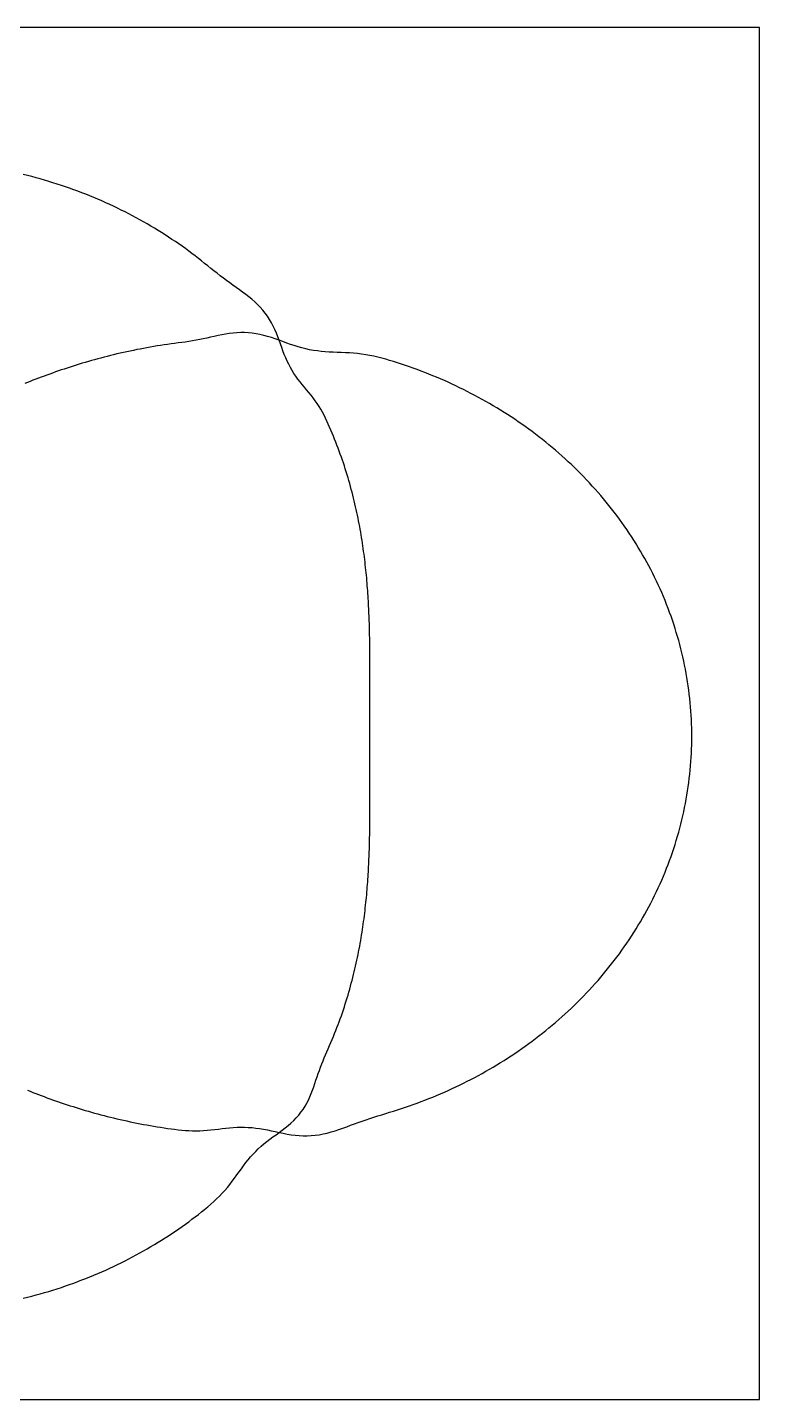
# Model space of a CAD drawing. Header units: millimetres. Extents: x 180000 to 500000, y 0 to 300000.
# Drawn here: x 340000 to 500000, y 0 to 300000 of the extents above; entities that cross this region are included whole.
import ezdxf

# ---------------------------------------------------------------- set-up
doc = ezdxf.new("R2010")
doc.units = ezdxf.units.MM
for name, color, linetype in [('FLOOR', 8, 'Continuous'), ('LOWER', 4, 'Continuous'), ('MIDDLE', 30, 'Continuous'), ('UPPER', 3, 'Continuous')]:
    doc.layers.add(name, color=color, linetype=linetype)

msp = doc.modelspace()

# ---------------------------------------------------------------- linework, layer by layer
at = {"layer": 'FLOOR'}
msp.add_lwpolyline([(180000, 0), (500000, 0), (500000, 300000), (180000, 300000)], close=True, dxfattribs=at)
at = {"layer": 'LOWER'}
for p, q in [((340000, 267627, 1675), (339056, 267860, 1724)), ((340940, 267386, 1627), (340000, 267627, 1675)), ((341876, 267137, 1579), (340940, 267386, 1627)), ((342808, 266879, 1532), (341876, 267137, 1579)), ((343737, 266613, 1484), (342808, 266879, 1532)), ((344661, 266338, 1438), (343737, 266613, 1484)), ((345581, 266056, 1392), (344661, 266338, 1438)), ((346497, 265765, 1346), (345581, 266056, 1392)), ((347409, 265467, 1301), (346497, 265765, 1346)), ((348316, 265160, 1257), (347409, 265467, 1301)), ((349218, 264846, 1213), (348316, 265160, 1257)), ((350117, 264523, 1170), (349218, 264846, 1213)), ((351010, 264194, 1127), (350117, 264523, 1170)), ((351898, 263856, 1086), (351010, 264194, 1127)), ((352782, 263511, 1045), (351898, 263856, 1086)), ((353661, 263158, 1005), (352782, 263511, 1045)), ((354535, 262798, 966), (353661, 263158, 1005)), ((355403, 262431, 927), (354535, 262798, 966)), ((356266, 262056, 890), (355403, 262431, 927)), ((357124, 261675, 853), (356266, 262056, 890)), ((357977, 261286, 818), (357124, 261675, 853)), ((358824, 260890, 783), (357977, 261286, 818)), ((359666, 260487, 750), (358824, 260890, 783)), ((360502, 260077, 718), (359666, 260487, 750)), ((361333, 259661, 686), (360502, 260077, 718)), ((362158, 259238, 656), (361333, 259661, 686)), ((362976, 258808, 627), (362158, 259238, 656)), ((363790, 258372, 600), (362976, 258808, 627)), ((364597, 257929, 573), (363790, 258372, 600)), ((365398, 257480, 548), (364597, 257929, 573)), ((366193, 257025, 524), (365398, 257480, 548)), ((366982, 256564, 502), (366193, 257025, 524)), ((367764, 256096, 481), (366982, 256564, 502)), ((368541, 255623, 461), (367764, 256096, 481)), ((369311, 255144, 443), (368541, 255623, 461)), ((370075, 254659, 427), (369311, 255144, 443)), ((370832, 254168, 412), (370075, 254659, 427)), ((371583, 253671, 398), (370832, 254168, 412)), ((372328, 253170, 386), (371583, 253671, 398)), ((373066, 252662, 376), (372328, 253170, 386)), ((373797, 252150, 367), (373066, 252662, 376)), ((374522, 251632, 360), (373797, 252150, 367)), ((375240, 251109, 355), (374522, 251632, 360)), ((375951, 250581, 352), (375240, 251109, 355)), ((376656, 250048, 350), (375951, 250581, 352)), ((377353, 249510, 350), (376656, 250048, 350)), ((378044, 248968, 350), (377353, 249510, 350)), ((378728, 248421, 350), (378044, 248968, 350)), ((379407, 247871, 350), (378728, 248421, 350)), ((380084, 247323, 350), (379407, 247871, 350)), ((380760, 246778, 350), (380084, 247323, 350)), ((381439, 246239, 350), (380760, 246778, 350)), ((382122, 245707, 350), (381439, 246239, 350)), ((382810, 245183, 350), (382122, 245707, 350)), ((383504, 244668, 350), (382810, 245183, 350)), ((384203, 244160, 350), (383504, 244668, 350)), ((384905, 243656, 350), (384203, 244160, 350)), ((385610, 243156, 350), (384905, 243656, 350)), ((386314, 242655, 350), (385610, 243156, 350)), ((387014, 242151, 350), (386314, 242655, 350)), ((387706, 241639, 350), (387014, 242151, 350)), ((388386, 241115, 350), (387706, 241639, 350)), ((389049, 240576, 350), (388386, 241115, 350)), ((389690, 240019, 350), (389049, 240576, 350)), ((390307, 239440, 350), (389690, 240019, 350)), ((390895, 238838, 350), (390307, 239440, 350)), ((391451, 238210, 350), (390895, 238838, 350)), ((391973, 237557, 350), (391451, 238210, 350)), ((392459, 236877, 350), (391973, 237557, 350)), ((392911, 236174, 350), (392459, 236877, 350)), ((393328, 235448, 350), (392911, 236174, 350)), ((393712, 234703, 350), (393328, 235448, 350)), ((394068, 233941, 350), (393712, 234703, 350)), ((394397, 233168, 350), (394068, 233941, 350)), ((394706, 232387, 350), (394397, 233168, 350)), ((395000, 231603, 350), (394706, 232387, 350)), ((395284, 230820, 350), (395000, 231603, 350)), ((395564, 230043, 350), (395284, 230820, 350)), ((395847, 229275, 350), (395564, 230043, 350)), ((396137, 228521, 350), (395847, 229275, 350)), ((396439, 227782, 350), (396137, 228521, 350)), ((396758, 227062, 350), (396439, 227782, 350)), ((397097, 226361, 350), (396758, 227062, 350)), ((397457, 225679, 350), (397097, 226361, 350)), ((397840, 225017, 350), (397457, 225679, 350)), ((398246, 224373, 350), (397840, 225017, 350)), ((398674, 223745, 350), (398246, 224373, 350)), ((399120, 223132, 350), (398674, 223745, 350)), ((399583, 222529, 350), (399120, 223132, 350)), ((400057, 221936, 350), (399583, 222529, 350)), ((400538, 221347, 350), (400057, 221936, 350)), ((401022, 220761, 350), (400538, 221347, 350)), ((401503, 220175, 350), (401022, 220761, 350)), ((401977, 219585, 350), (401503, 220175, 350)), ((402439, 218989, 350), (401977, 219585, 350)), ((402886, 218386, 350), (402439, 218989, 350)), ((403315, 217775, 350), (402886, 218386, 350)), ((403723, 217156, 350), (403315, 217775, 350)), ((404110, 216527, 350), (403723, 217156, 350)), ((404475, 215890, 350), (404110, 216527, 350)), ((404820, 215245, 350), (404475, 215890, 350)), ((405146, 214595, 350), (404820, 215245, 350)), ((405456, 213940, 350), (405146, 214595, 350)), ((405754, 213282, 350), (405456, 213940, 350)), ((406043, 212624, 350), (405754, 213282, 350)), ((406326, 211966, 350), (406043, 212624, 350)), ((406603, 211308, 350), (406326, 211966, 350)), ((406873, 210651, 352), (406603, 211308, 350)), ((407138, 209995, 355), (406873, 210651, 352)), ((407397, 209340, 360), (407138, 209995, 355)), ((407650, 208685, 367), (407397, 209340, 360)), ((407897, 208031, 376), (407650, 208685, 367)), ((408138, 207378, 386), (407897, 208031, 376)), ((408374, 206726, 398), (408138, 207378, 386)), ((408604, 206074, 412), (408374, 206726, 398)), ((408828, 205424, 427), (408604, 206074, 412)), ((409048, 204776, 443), (408828, 205424, 427)), ((409261, 204128, 461), (409048, 204776, 443)), ((409469, 203481, 481), (409261, 204128, 461)), ((409672, 202836, 502), (409469, 203481, 481)), ((409870, 202192, 524), (409672, 202836, 502)), ((410063, 201550, 548), (409870, 202192, 524)), ((410250, 200908, 573), (410063, 201550, 548)), ((410433, 200269, 600), (410250, 200908, 573)), ((410610, 199631, 627), (410433, 200269, 600)), ((410783, 198994, 656), (410610, 199631, 627)), ((410950, 198359, 686), (410783, 198994, 656)), ((411113, 197726, 718), (410950, 198359, 686)), ((411271, 197094, 750), (411113, 197726, 718)), ((411425, 196464, 783), (411271, 197094, 750)), ((411574, 195836, 818), (411425, 196464, 783)), ((411719, 195210, 853), (411574, 195836, 818)), ((411859, 194585, 890), (411719, 195210, 853)), ((411994, 193962, 927), (411859, 194585, 890)), ((412126, 193342, 966), (411994, 193962, 927)), ((412253, 192723, 1005), (412126, 193342, 966)), ((412376, 192106, 1045), (412253, 192723, 1005)), ((412496, 191491, 1086), (412376, 192106, 1045)), ((412611, 190878, 1127), (412496, 191491, 1086)), ((412722, 190267, 1170), (412611, 190878, 1127)), ((412829, 189658, 1213), (412722, 190267, 1170)), ((412933, 189051, 1257), (412829, 189658, 1213)), ((413033, 188447, 1301), (412933, 189051, 1257)), ((413129, 187844, 1346), (413033, 188447, 1301)), ((413222, 187244, 1392), (413129, 187844, 1346)), ((413311, 186645, 1438), (413222, 187244, 1392)), ((413397, 186049, 1484), (413311, 186645, 1438)), ((413479, 185455, 1532), (413397, 186049, 1484)), ((413558, 184863, 1579), (413479, 185455, 1532)), ((413634, 184274, 1627), (413558, 184863, 1579)), ((413707, 183686, 1675), (413634, 184274, 1627)), ((413777, 183101, 1724), (413707, 183686, 1675)), ((413844, 182518, 1773), (413777, 183101, 1724)), ((413908, 181938, 1822), (413844, 182518, 1773)), ((413969, 181359, 1871), (413908, 181938, 1822)), ((414027, 180783, 1921), (413969, 181359, 1871)), ((414083, 180209, 1971), (414027, 180783, 1921)), ((414136, 179637, 2021), (414083, 180209, 1971)), ((414187, 179068, 2071), (414136, 179637, 2021)), ((414235, 178500, 2121), (414187, 179068, 2071)), ((462822, 89573, 2121), (463454, 90261, 2171)), ((460221, 86889, 1921), (460882, 87550, 1971)), ((460882, 87550, 1971), (461535, 88218, 2021)), ((461535, 88218, 2021), (462182, 88892, 2071)), ((462182, 88892, 2071), (462822, 89573, 2121)), ((456818, 83686, 1675), (457512, 84313, 1724)), ((457512, 84313, 1724), (458199, 84946, 1773)), ((458199, 84946, 1773), (458879, 85587, 1822)), ((458879, 85587, 1822), (459554, 86234, 1871)), ((459554, 86234, 1871), (460221, 86889, 1921)), ((453260, 80661, 1438), (453983, 81252, 1484)), ((453983, 81252, 1484), (454701, 81850, 1532)), ((454701, 81850, 1532), (455413, 82455, 1579)), ((455413, 82455, 1579), (456119, 83067, 1627)), ((456119, 83067, 1627), (456818, 83686, 1675)), ((449559, 77820, 1213), (450310, 78373, 1257)), ((450310, 78373, 1257), (451055, 78934, 1301)), ((451055, 78934, 1301), (451796, 79502, 1346)), ((451796, 79502, 1346), (452530, 80078, 1392)), ((452530, 80078, 1392), (453260, 80661, 1438)), ((444951, 74658, 966), (445730, 75166, 1005)), ((445730, 75166, 1005), (446506, 75681, 1045)), ((446506, 75681, 1045), (447276, 76204, 1086)), ((447276, 76204, 1086), (448042, 76735, 1127)), ((448042, 76735, 1127), (448803, 77274, 1170)), ((448803, 77274, 1170), (449559, 77820, 1213)), ((440183, 71773, 750), (440988, 72235, 783)), ((440988, 72235, 783), (441788, 72704, 818)), ((441788, 72704, 818), (442585, 73181, 853)), ((442585, 73181, 853), (443378, 73665, 890)), ((443378, 73665, 890), (444166, 74158, 927)), ((444166, 74158, 927), (444951, 74658, 966)), ((434453, 68764, 548), (435281, 69171, 573)), ((435281, 69171, 573), (436106, 69585, 600)), ((436106, 69585, 600), (436928, 70007, 627)), ((436928, 70007, 627), (437747, 70437, 656)), ((437747, 70437, 656), (438563, 70874, 686)), ((438563, 70874, 686), (439375, 71320, 718)), ((439375, 71320, 718), (440183, 71773, 750)), ((340000, 67627, 1675), (340596, 67391, 1627)), ((340596, 67391, 1627), (341196, 67156, 1579)), ((341196, 67156, 1579), (341799, 66923, 1532)), ((341799, 66923, 1532), (342406, 66691, 1484)), ((342406, 66691, 1484), (343017, 66460, 1438)), ((343017, 66460, 1438), (343632, 66231, 1392)), ((343632, 66231, 1392), (344250, 66004, 1346)), ((344250, 66004, 1346), (344872, 65778, 1301)), ((427732, 65799, 398), (428580, 66142, 412)), ((428580, 66142, 412), (429426, 66493, 427)), ((429426, 66493, 427), (430270, 66852, 443)), ((430270, 66852, 443), (431112, 67218, 461)), ((431112, 67218, 461), (431951, 67593, 481)), ((431951, 67593, 481), (432788, 67976, 502)), ((432788, 67976, 502), (433622, 68366, 524)), ((433622, 68366, 524), (434453, 68764, 548)), ((344872, 65778, 1301), (345498, 65555, 1257)), ((345498, 65555, 1257), (346128, 65333, 1213)), ((346128, 65333, 1213), (346762, 65113, 1170)), ((346762, 65113, 1170), (347399, 64895, 1127)), ((347399, 64895, 1127), (348041, 64679, 1086)), ((348041, 64679, 1086), (348686, 64465, 1045)), ((348686, 64465, 1045), (349335, 64254, 1005)), ((349335, 64254, 1005), (349989, 64045, 966)), ((349989, 64045, 966), (350646, 63838, 927)), ((350646, 63838, 927), (351307, 63633, 890)), ((351307, 63633, 890), (351972, 63431, 853)), ((351972, 63431, 853), (352641, 63232, 818)), ((352641, 63232, 818), (353314, 63035, 783)), ((353314, 63035, 783), (353991, 62841, 750)), ((419157, 62799, 350), (420021, 63064, 350)), ((420021, 63064, 350), (420883, 63337, 350)), ((420883, 63337, 350), (421744, 63617, 350)), ((421744, 63617, 350), (422604, 63905, 352)), ((422604, 63905, 352), (423462, 64201, 355)), ((423462, 64201, 355), (424320, 64505, 360)), ((424320, 64505, 360), (425175, 64817, 367)), ((425175, 64817, 367), (426029, 65136, 376)), ((426029, 65136, 376), (426881, 65464, 386)), ((426881, 65464, 386), (427732, 65799, 398)), ((353991, 62841, 750), (354672, 62650, 718)), ((354672, 62650, 718), (355356, 62462, 686)), ((355356, 62462, 686), (356045, 62276, 656)), ((356045, 62276, 656), (356738, 62094, 627)), ((356738, 62094, 627), (357434, 61914, 600)), ((357434, 61914, 600), (358135, 61738, 573)), ((358135, 61738, 573), (358839, 61565, 548)), ((358839, 61565, 548), (359548, 61395, 524)), ((359548, 61395, 524), (360260, 61229, 502)), ((360260, 61229, 502), (360976, 61066, 481)), ((360976, 61066, 481), (361696, 60907, 461)), ((361696, 60907, 461), (362420, 60751, 443)), ((362420, 60751, 443), (363148, 60599, 427)), ((363148, 60599, 427), (363879, 60451, 412)), ((363879, 60451, 412), (364615, 60307, 398)), ((364615, 60307, 398), (365354, 60166, 386)), ((365354, 60166, 386), (366097, 60030, 376)), ((366097, 60030, 376), (366843, 59897, 367)), ((410622, 59970, 350), (411467, 60283, 350)), ((411467, 60283, 350), (412312, 60593, 350)), ((412312, 60593, 350), (413159, 60896, 350)), ((413159, 60896, 350), (414008, 61191, 350)), ((414008, 61191, 350), (414860, 61475, 350)), ((414860, 61475, 350), (415714, 61751, 350)), ((415714, 61751, 350), (416572, 62018, 350)), ((416572, 62018, 350), (417432, 62280, 350)), ((417432, 62280, 350), (418294, 62539, 350)), ((418294, 62539, 350), (419157, 62799, 350)), ((366843, 59897, 367), (367593, 59769, 360)), ((367593, 59769, 360), (368347, 59645, 355)), ((368347, 59645, 355), (369105, 59525, 352)), ((369105, 59525, 352), (369866, 59410, 350)), ((369866, 59410, 350), (370631, 59299, 350)), ((370631, 59299, 350), (371399, 59192, 350)), ((371399, 59192, 350), (372171, 59091, 350)), ((372171, 59091, 350), (372946, 58997, 350)), ((372946, 58997, 350), (373726, 58914, 350)), ((373726, 58914, 350), (374510, 58847, 350)), ((374510, 58847, 350), (375298, 58799, 350)), ((375298, 58799, 350), (376091, 58771, 350)), ((376091, 58771, 350), (376888, 58766, 350)), ((376888, 58766, 350), (377689, 58783, 350)), ((377689, 58783, 350), (378493, 58822, 350)), ((378493, 58822, 350), (379299, 58880, 350)), ((379299, 58880, 350), (380108, 58955, 350)), ((380108, 58955, 350), (380918, 59042, 350)), ((380918, 59042, 350), (381730, 59137, 350)), ((381730, 59137, 350), (382542, 59233, 350)), ((382542, 59233, 350), (383355, 59326, 350)), ((383355, 59326, 350), (384168, 59410, 350)), ((384168, 59410, 350), (384982, 59479, 350)), ((384982, 59479, 350), (385798, 59528, 350)), ((385798, 59528, 350), (386614, 59552, 350)), ((386614, 59552, 350), (387433, 59550, 350)), ((387433, 59550, 350), (388255, 59518, 350)), ((388255, 59518, 350), (389080, 59456, 350)), ((389080, 59456, 350), (389909, 59365, 350)), ((389909, 59365, 350), (390743, 59246, 350)), ((390743, 59246, 350), (391583, 59103, 350)), ((391583, 59103, 350), (392428, 58941, 350)), ((392428, 58941, 350), (393279, 58765, 350)), ((393279, 58765, 350), (394137, 58581, 350)), ((394137, 58581, 350), (395000, 58397, 350)), ((395000, 58397, 350), (395869, 58220, 350)), ((395869, 58220, 350), (396742, 58057, 350)), ((396742, 58057, 350), (397619, 57915, 350)), ((397619, 57915, 350), (398499, 57800, 350)), ((398499, 57800, 350), (399381, 57718, 350)), ((399381, 57718, 350), (400264, 57674, 350)), ((400264, 57674, 350), (401145, 57670, 350)), ((401145, 57670, 350), (402025, 57708, 350)), ((402025, 57708, 350), (402903, 57789, 350)), ((402903, 57789, 350), (403777, 57913, 350)), ((403777, 57913, 350), (404646, 58076, 350)), ((404646, 58076, 350), (405511, 58276, 350)), ((405511, 58276, 350), (406372, 58509, 350)), ((406372, 58509, 350), (407229, 58769, 350)), ((407229, 58769, 350), (408081, 59050, 350)), ((408081, 59050, 350), (408930, 59348, 350)), ((408930, 59348, 350), (409777, 59656, 350)), ((409777, 59656, 350), (410622, 59970, 350))]:
    msp.add_line(p, q, dxfattribs=at)
at = {"layer": 'MIDDLE'}
for p, q in [((463454, 199739, 5729), (462822, 200427, 5779)), ((464080, 199045, 5679), (463454, 199739, 5729)), ((464697, 198344, 5629), (464080, 199045, 5679)), ((465308, 197637, 5579), (464697, 198344, 5629)), ((465910, 196923, 5530), (465308, 197637, 5579)), ((466505, 196203, 5480), (465910, 196923, 5530)), ((467093, 195478, 5431), (466505, 196203, 5480)), ((467672, 194746, 5381), (467093, 195478, 5431)), ((468243, 194008, 5332), (467672, 194746, 5381)), ((468807, 193264, 5284), (468243, 194008, 5332)), ((469362, 192514, 5235), (468807, 193264, 5284)), ((469909, 191759, 5187), (469362, 192514, 5235)), ((470447, 190997, 5140), (469909, 191759, 5187)), ((470977, 190231, 5093), (470447, 190997, 5140)), ((471499, 189458, 5046), (470977, 190231, 5093)), ((472012, 188680, 5000), (471499, 189458, 5046)), ((472516, 187897, 4954), (472012, 188680, 5000)), ((473012, 187109, 4909), (472516, 187897, 4954)), ((473498, 186315, 4864), (473012, 187109, 4909)), ((473976, 185516, 4820), (473498, 186315, 4864)), ((474445, 184712, 4777), (473976, 185516, 4820)), ((474904, 183904, 4735), (474445, 184712, 4777)), ((475355, 183090, 4693), (474904, 183904, 4735)), ((475796, 182272, 4652), (475355, 183090, 4693)), ((476227, 181449, 4612), (475796, 182272, 4652)), ((476650, 180622, 4572), (476227, 181449, 4612)), ((477063, 179790, 4534), (476650, 180622, 4572)), ((414280, 177935, 2171), (414235, 178500, 2121)), ((414324, 177373, 2221), (414280, 177935, 2171)), ((414365, 176812, 2271), (414324, 177373, 2221)), ((477466, 178953, 4496), (477063, 179790, 4534)), ((477860, 178113, 4460), (477466, 178953, 4496)), ((478244, 177268, 4424), (477860, 178113, 4460)), ((478618, 176420, 4389), (478244, 177268, 4424)), ((414403, 176254, 2321), (414365, 176812, 2271)), ((414440, 175698, 2370), (414403, 176254, 2321)), ((414475, 175144, 2420), (414440, 175698, 2370)), ((414507, 174592, 2469), (414475, 175144, 2420)), ((414538, 174043, 2519), (414507, 174592, 2469)), ((414567, 173495, 2568), (414538, 174043, 2519)), ((478983, 175567, 4356), (478618, 176420, 4389)), ((479338, 174710, 4323), (478983, 175567, 4356)), ((479682, 173850, 4292), (479338, 174710, 4323)), ((414593, 172950, 2616), (414567, 173495, 2568)), ((414619, 172407, 2665), (414593, 172950, 2616)), ((414642, 171866, 2713), (414619, 172407, 2665)), ((414664, 171328, 2760), (414642, 171866, 2713)), ((414684, 170791, 2807), (414664, 171328, 2760)), ((480017, 172986, 4261), (479682, 173850, 4292)), ((480342, 172119, 4232), (480017, 172986, 4261)), ((480656, 171248, 4204), (480342, 172119, 4232)), ((480961, 170374, 4178), (480656, 171248, 4204)), ((414703, 170256, 2854), (414684, 170791, 2807)), ((414721, 169724, 2900), (414703, 170256, 2854)), ((414737, 169193, 2946), (414721, 169724, 2900)), ((414751, 168665, 2991), (414737, 169193, 2946)), ((414765, 168138, 3036), (414751, 168665, 2991)), ((414777, 167614, 3080), (414765, 168138, 3036)), ((481255, 169496, 4153), (480961, 170374, 4178)), ((481539, 168616, 4128), (481255, 169496, 4153)), ((481813, 167732, 4106), (481539, 168616, 4128)), ((414788, 167091, 3123), (414777, 167614, 3080)), ((414798, 166570, 3165), (414788, 167091, 3123)), ((414807, 166051, 3207), (414798, 166570, 3165)), ((414815, 165534, 3248), (414807, 166051, 3207)), ((414822, 165019, 3288), (414815, 165534, 3248)), ((414828, 164506, 3328), (414822, 165019, 3288)), ((482076, 166846, 4085), (481813, 167732, 4106)), ((482329, 165957, 4065), (482076, 166846, 4085)), ((482572, 165065, 4046), (482329, 165957, 4065)), ((482804, 164170, 4029), (482572, 165065, 4046)), ((414833, 163994, 3366), (414828, 164506, 3328)), ((414837, 163484, 3404), (414833, 163994, 3366)), ((414841, 162976, 3440), (414837, 163484, 3404)), ((414844, 162470, 3476), (414841, 162976, 3440)), ((414847, 161965, 3511), (414844, 162470, 3476)), ((483025, 163274, 4014), (482804, 164170, 4029)), ((483236, 162374, 4000), (483025, 163274, 4014)), ((483436, 161473, 3988), (483236, 162374, 4000)), ((414848, 161462, 3544), (414847, 161965, 3511)), ((414850, 160960, 3577), (414848, 161462, 3544)), ((414850, 160460, 3608), (414850, 160960, 3577)), ((414851, 159961, 3639), (414850, 160460, 3608)), ((414850, 158968, 3696), (414851, 159464, 3668)), ((414851, 159464, 3668), (414851, 159961, 3639)), ((483626, 160569, 3978), (483436, 161473, 3988)), ((483805, 159664, 3969), (483626, 160569, 3978)), ((483974, 158757, 3961), (483805, 159664, 3969)), ((414839, 155532, 3854), (414841, 156020, 3835)), ((414841, 156020, 3835), (414843, 156508, 3815)), ((414843, 156508, 3815), (414845, 156997, 3794)), ((414845, 156997, 3794), (414847, 157488, 3772)), ((414847, 157488, 3772), (414848, 157980, 3747)), ((414848, 157980, 3747), (414849, 158473, 3722)), ((414849, 158473, 3722), (414850, 158968, 3696)), ((484131, 157847, 3956), (483974, 158757, 3961)), ((484278, 156937, 3952), (484131, 157847, 3956)), ((484414, 156024, 3950), (484278, 156937, 3952)), ((484539, 155111, 3950), (484414, 156024, 3950)), ((414824, 152630, 3931), (414826, 153111, 3922)), ((414826, 153111, 3922), (414829, 153594, 3912)), ((414829, 153594, 3912), (414831, 154077, 3900)), ((414831, 154077, 3900), (414834, 154561, 3886)), ((414834, 154561, 3886), (414836, 155046, 3871)), ((414836, 155046, 3871), (414839, 155532, 3854)), ((484654, 154196, 3950), (484539, 155111, 3950)), ((484758, 153279, 3950), (484654, 154196, 3950)), ((484850, 152362, 3950), (484758, 153279, 3950)), ((414810, 149756, 3950), (414812, 150233, 3950)), ((414812, 150233, 3950), (414814, 150711, 3950)), ((414814, 150711, 3950), (414816, 151190, 3948)), ((414816, 151190, 3948), (414819, 151669, 3944)), ((414819, 151669, 3944), (414821, 152149, 3939)), ((414821, 152149, 3939), (414824, 152630, 3931)), ((484932, 151444, 3950), (484850, 152362, 3950)), ((485003, 150525, 3950), (484932, 151444, 3950)), ((485063, 149605, 3950), (485003, 150525, 3950)), ((414802, 146899, 3950), (414803, 147375, 3950)), ((414803, 147375, 3950), (414804, 147850, 3950)), ((414804, 147850, 3950), (414805, 148326, 3950)), ((414805, 148326, 3950), (414807, 148802, 3950)), ((414807, 148802, 3950), (414808, 149279, 3950)), ((414808, 149279, 3950), (414810, 149756, 3950)), ((485113, 148685, 3950), (485063, 149605, 3950)), ((485151, 147764, 3950), (485113, 148685, 3950)), ((485178, 146843, 3950), (485151, 147764, 3950)), ((414800, 145950, 3950), (414801, 146424, 3950)), ((414800, 145475, 3950), (414800, 145950, 3950)), ((414800, 145000, 3950), (414800, 145475, 3950)), ((414800, 144525, 3950), (414800, 145000, 3950)), ((414800, 144050, 3950), (414800, 144525, 3950)), ((414801, 143576, 3950), (414800, 144050, 3950)), ((414801, 146424, 3950), (414802, 146899, 3950)), ((485195, 145922, 3950), (485178, 146843, 3950)), ((485178, 143157, 3950), (485195, 144078, 3950)), ((485200, 145000, 3950), (485195, 145922, 3950)), ((485195, 144078, 3950), (485200, 145000, 3950)), ((414802, 143101, 3950), (414801, 143576, 3950)), ((414803, 142625, 3950), (414802, 143101, 3950)), ((414804, 142150, 3950), (414803, 142625, 3950)), ((414805, 141674, 3950), (414804, 142150, 3950)), ((414807, 141198, 3950), (414805, 141674, 3950)), ((414808, 140721, 3950), (414807, 141198, 3950)), ((485063, 140395, 3950), (485113, 141315, 3950)), ((485113, 141315, 3950), (485151, 142236, 3950)), ((485151, 142236, 3950), (485178, 143157, 3950)), ((414810, 140244, 3950), (414808, 140721, 3950)), ((414812, 139767, 3950), (414810, 140244, 3950)), ((414814, 139289, 3950), (414812, 139767, 3950)), ((414816, 138810, 3952), (414814, 139289, 3950)), ((414819, 138331, 3956), (414816, 138810, 3952)), ((414821, 137851, 3961), (414819, 138331, 3956)), ((484850, 137638, 3950), (484932, 138556, 3950)), ((484932, 138556, 3950), (485003, 139475, 3950)), ((485003, 139475, 3950), (485063, 140395, 3950)), ((414824, 137370, 3969), (414821, 137851, 3961)), ((414826, 136889, 3978), (414824, 137370, 3969)), ((414829, 136406, 3988), (414826, 136889, 3978)), ((414831, 135923, 4000), (414829, 136406, 3988)), ((414834, 135439, 4014), (414831, 135923, 4000)), ((414836, 134954, 4029), (414834, 135439, 4014)), ((484539, 134889, 3950), (484654, 135804, 3950)), ((484654, 135804, 3950), (484758, 136721, 3950)), ((484758, 136721, 3950), (484850, 137638, 3950)), ((414839, 134468, 4046), (414836, 134954, 4029)), ((414841, 133980, 4065), (414839, 134468, 4046)), ((414843, 133492, 4085), (414841, 133980, 4065)), ((414845, 133003, 4106), (414843, 133492, 4085)), ((414847, 132512, 4128), (414845, 133003, 4106)), ((414848, 132020, 4153), (414847, 132512, 4128)), ((414849, 131527, 4178), (414848, 132020, 4153)), ((483974, 131243, 3939), (484131, 132153, 3944)), ((484131, 132153, 3944), (484278, 133063, 3948)), ((484278, 133063, 3948), (484414, 133976, 3950)), ((484414, 133976, 3950), (484539, 134889, 3950)), ((414848, 128538, 4356), (414850, 129040, 4323)), ((414850, 131032, 4204), (414849, 131527, 4178)), ((414851, 130536, 4232), (414850, 131032, 4204)), ((414850, 129540, 4292), (414851, 130039, 4261)), ((414850, 129040, 4323), (414850, 129540, 4292)), ((414851, 130039, 4261), (414851, 130536, 4232)), ((483436, 128527, 3912), (483626, 129431, 3922)), ((483626, 129431, 3922), (483805, 130336, 3931)), ((483805, 130336, 3931), (483974, 131243, 3939)), ((414828, 125494, 4572), (414833, 126006, 4534)), ((414833, 126006, 4534), (414837, 126516, 4496)), ((414837, 126516, 4496), (414841, 127024, 4460)), ((414841, 127024, 4460), (414844, 127530, 4424)), ((414844, 127530, 4424), (414847, 128035, 4389)), ((414847, 128035, 4389), (414848, 128538, 4356)), ((482804, 125830, 3871), (483025, 126726, 3886)), ((483025, 126726, 3886), (483236, 127626, 3900)), ((483236, 127626, 3900), (483436, 128527, 3912)), ((414788, 122909, 4777), (414798, 123430, 4735)), ((414798, 123430, 4735), (414807, 123949, 4693)), ((414807, 123949, 4693), (414815, 124466, 4652)), ((414815, 124466, 4652), (414822, 124981, 4612)), ((414822, 124981, 4612), (414828, 125494, 4572)), ((481813, 122268, 3794), (482076, 123154, 3815)), ((482076, 123154, 3815), (482329, 124043, 3835)), ((482329, 124043, 3835), (482572, 124935, 3854)), ((482572, 124935, 3854), (482804, 125830, 3871)), ((414703, 119744, 5046), (414721, 120276, 5000)), ((414721, 120276, 5000), (414737, 120807, 4954)), ((414737, 120807, 4954), (414751, 121335, 4909)), ((414751, 121335, 4909), (414765, 121862, 4864)), ((414765, 121862, 4864), (414777, 122386, 4820)), ((414777, 122386, 4820), (414788, 122909, 4777)), ((480961, 119626, 3722), (481255, 120504, 3747)), ((481255, 120504, 3747), (481539, 121384, 3772)), ((481539, 121384, 3772), (481813, 122268, 3794)), ((414567, 116505, 5332), (414593, 117050, 5284)), ((414593, 117050, 5284), (414619, 117593, 5235)), ((414619, 117593, 5235), (414642, 118134, 5187)), ((414642, 118134, 5187), (414664, 118672, 5140)), ((414664, 118672, 5140), (414684, 119209, 5093)), ((414684, 119209, 5093), (414703, 119744, 5046)), ((479682, 116150, 3608), (480017, 117014, 3639)), ((480017, 117014, 3639), (480342, 117881, 3668)), ((480342, 117881, 3668), (480656, 118752, 3696)), ((480656, 118752, 3696), (480961, 119626, 3722)), ((414403, 113746, 5579), (414440, 114302, 5530)), ((414440, 114302, 5530), (414475, 114856, 5480)), ((414475, 114856, 5480), (414507, 115408, 5431)), ((414507, 115408, 5431), (414538, 115957, 5381)), ((414538, 115957, 5381), (414567, 116505, 5332)), ((478618, 113580, 3511), (478983, 114433, 3544)), ((478983, 114433, 3544), (479338, 115290, 3577)), ((479338, 115290, 3577), (479682, 116150, 3608)), ((414280, 112065, 5729), (414324, 112627, 5679)), ((414324, 112627, 5679), (414365, 113188, 5629)), ((414365, 113188, 5629), (414403, 113746, 5579)), ((477063, 110210, 3366), (477466, 111047, 3404)), ((477466, 111047, 3404), (477860, 111887, 3440)), ((477860, 111887, 3440), (478244, 112732, 3476)), ((478244, 112732, 3476), (478618, 113580, 3511)), ((475796, 107728, 3248), (476227, 108551, 3288)), ((476227, 108551, 3288), (476650, 109378, 3328)), ((476650, 109378, 3328), (477063, 110210, 3366)), ((473976, 104484, 3080), (474445, 105288, 3123)), ((474445, 105288, 3123), (474904, 106096, 3165)), ((474904, 106096, 3165), (475355, 106910, 3207)), ((475355, 106910, 3207), (475796, 107728, 3248)), ((472012, 101320, 2900), (472516, 102103, 2946)), ((472516, 102103, 2946), (473012, 102891, 2991)), ((473012, 102891, 2991), (473498, 103685, 3036)), ((473498, 103685, 3036), (473976, 104484, 3080)), ((469909, 98241, 2713), (470447, 99003, 2760)), ((470447, 99003, 2760), (470977, 99769, 2807)), ((470977, 99769, 2807), (471499, 100542, 2854)), ((471499, 100542, 2854), (472012, 101320, 2900)), ((468243, 95992, 2568), (468807, 96736, 2616)), ((468807, 96736, 2616), (469362, 97486, 2665)), ((469362, 97486, 2665), (469909, 98241, 2713)), ((465308, 92363, 2321), (465910, 93077, 2370)), ((465910, 93077, 2370), (466505, 93797, 2420)), ((466505, 93797, 2420), (467093, 94522, 2469)), ((467093, 94522, 2469), (467672, 95254, 2519)), ((467672, 95254, 2519), (468243, 95992, 2568)), ((463454, 90261, 2171), (464080, 90955, 2221)), ((464080, 90955, 2221), (464697, 91656, 2271)), ((464697, 91656, 2271), (465308, 92363, 2321))]:
    msp.add_line(p, q, dxfattribs=at)
at = {"layer": 'UPPER'}
for p, q in [((372945, 231010, 7550), (372170, 230910, 7550)), ((373723, 231112, 7550), (372945, 231010, 7550)), ((374503, 231220, 7550), (373723, 231112, 7550)), ((375285, 231337, 7550), (374503, 231220, 7550)), ((376069, 231465, 7550), (375285, 231337, 7550)), ((376856, 231605, 7550), (376069, 231465, 7550)), ((377645, 231758, 7550), (376856, 231605, 7550)), ((378437, 231921, 7550), (377645, 231758, 7550)), ((379233, 232094, 7550), (378437, 231921, 7550)), ((380033, 232272, 7550), (379233, 232094, 7550)), ((380838, 232452, 7550), (380033, 232272, 7550)), ((381647, 232629, 7550), (380838, 232452, 7550)), ((382461, 232796, 7550), (381647, 232629, 7550)), ((383280, 232949, 7550), (382461, 232796, 7550)), ((384104, 233081, 7550), (383280, 232949, 7550)), ((384932, 233186, 7550), (384104, 233081, 7550)), ((385765, 233260, 7550), (384932, 233186, 7550)), ((386601, 233298, 7550), (385765, 233260, 7550)), ((387441, 233297, 7550), (386601, 233298, 7550)), ((388282, 233255, 7550), (387441, 233297, 7550)), ((389125, 233171, 7550), (388282, 233255, 7550)), ((389968, 233044, 7550), (389125, 233171, 7550)), ((390811, 232878, 7550), (389968, 233044, 7550)), ((391653, 232676, 7550), (390811, 232878, 7550)), ((392493, 232441, 7550), (391653, 232676, 7550)), ((393331, 232179, 7550), (392493, 232441, 7550)), ((394166, 231898, 7550), (393331, 232179, 7550)), ((395000, 231603, 7550), (394166, 231898, 7550)), ((395832, 231301, 7550), (395000, 231603, 7550)), ((396662, 231000, 7550), (395832, 231301, 7550)), ((397492, 230707, 7550), (396662, 231000, 7550)), ((357434, 228086, 7300), (356738, 227906, 7273)), ((358135, 228262, 7327), (357434, 228086, 7300)), ((358839, 228435, 7352), (358135, 228262, 7327)), ((359548, 228605, 7376), (358839, 228435, 7352)), ((360260, 228771, 7398), (359548, 228605, 7376)), ((360976, 228934, 7419), (360260, 228771, 7398)), ((361696, 229093, 7439), (360976, 228934, 7419)), ((362420, 229249, 7457), (361696, 229093, 7439)), ((363148, 229401, 7473), (362420, 229249, 7457)), ((363879, 229549, 7488), (363148, 229401, 7473)), ((364615, 229693, 7502), (363879, 229549, 7488)), ((365354, 229834, 7514), (364615, 229693, 7502)), ((366097, 229970, 7524), (365354, 229834, 7514)), ((366843, 230103, 7533), (366097, 229970, 7524)), ((367593, 230231, 7540), (366843, 230103, 7533)), ((368347, 230355, 7545), (367593, 230231, 7540)), ((369105, 230475, 7548), (368347, 230355, 7545)), ((369866, 230590, 7550), (369105, 230475, 7548)), ((370631, 230701, 7550), (369866, 230590, 7550)), ((371399, 230808, 7550), (370631, 230701, 7550)), ((372170, 230910, 7550), (371399, 230808, 7550)), ((398322, 230428, 7550), (397492, 230707, 7550)), ((399154, 230169, 7550), (398322, 230428, 7550)), ((399987, 229932, 7550), (399154, 230169, 7550)), ((400823, 229723, 7550), (399987, 229932, 7550)), ((401664, 229542, 7550), (400823, 229723, 7550)), ((402510, 229390, 7550), (401664, 229542, 7550)), ((403361, 229267, 7550), (402510, 229390, 7550)), ((404218, 229169, 7550), (403361, 229267, 7550)), ((405081, 229093, 7550), (404218, 229169, 7550)), ((405950, 229035, 7550), (405081, 229093, 7550)), ((406825, 228991, 7550), (405950, 229035, 7550)), ((407705, 228953, 7550), (406825, 228991, 7550)), ((408589, 228918, 7550), (407705, 228953, 7550)), ((409476, 228878, 7550), (408589, 228918, 7550)), ((410365, 228828, 7550), (409476, 228878, 7550)), ((411255, 228764, 7550), (410365, 228828, 7550)), ((412145, 228681, 7550), (411255, 228764, 7550)), ((413033, 228576, 7550), (412145, 228681, 7550)), ((413918, 228448, 7550), (413033, 228576, 7550)), ((414800, 228295, 7550), (413918, 228448, 7550)), ((415679, 228117, 7550), (414800, 228295, 7550)), ((416554, 227916, 7550), (415679, 228117, 7550)), ((347399, 225105, 6773), (346762, 224887, 6730)), ((348041, 225321, 6814), (347399, 225105, 6773)), ((348686, 225535, 6855), (348041, 225321, 6814)), ((349335, 225746, 6895), (348686, 225535, 6855)), ((349989, 225955, 6934), (349335, 225746, 6895)), ((350646, 226162, 6973), (349989, 225955, 6934)), ((351307, 226367, 7010), (350646, 226162, 6973)), ((351972, 226569, 7047), (351307, 226367, 7010)), ((352641, 226768, 7082), (351972, 226569, 7047)), ((353314, 226965, 7117), (352641, 226768, 7082)), ((353991, 227159, 7150), (353314, 226965, 7117)), ((354672, 227350, 7182), (353991, 227159, 7150)), ((355356, 227538, 7214), (354672, 227350, 7182)), ((356045, 227724, 7244), (355356, 227538, 7214)), ((356738, 227906, 7273), (356045, 227724, 7244)), ((417425, 227695, 7550), (416554, 227916, 7550)), ((418292, 227455, 7550), (417425, 227695, 7550)), ((419157, 227200, 7550), (418292, 227455, 7550)), ((420021, 226936, 7550), (419157, 227200, 7550)), ((420883, 226663, 7550), (420021, 226936, 7550)), ((421744, 226383, 7550), (420883, 226663, 7550)), ((422604, 226095, 7548), (421744, 226383, 7550)), ((423462, 225799, 7545), (422604, 226095, 7548)), ((424320, 225495, 7540), (423462, 225799, 7545)), ((425175, 225183, 7533), (424320, 225495, 7540)), ((426029, 224864, 7524), (425175, 225183, 7533)), ((340000, 222373, 6225), (339408, 222135, 6176)), ((340596, 222609, 6273), (340000, 222373, 6225)), ((341196, 222844, 6321), (340596, 222609, 6273)), ((341799, 223077, 6368), (341196, 222844, 6321)), ((342406, 223309, 6416), (341799, 223077, 6368)), ((343017, 223540, 6462), (342406, 223309, 6416)), ((343632, 223769, 6508), (343017, 223540, 6462)), ((344250, 223996, 6554), (343632, 223769, 6508)), ((344872, 224222, 6599), (344250, 223996, 6554)), ((345498, 224445, 6643), (344872, 224222, 6599)), ((346128, 224667, 6687), (345498, 224445, 6643)), ((346762, 224887, 6730), (346128, 224667, 6687)), ((426881, 224536, 7514), (426029, 224864, 7524)), ((427732, 224201, 7502), (426881, 224536, 7514)), ((428580, 223858, 7488), (427732, 224201, 7502)), ((429426, 223507, 7473), (428580, 223858, 7488)), ((430270, 223148, 7457), (429426, 223507, 7473)), ((431112, 222782, 7439), (430270, 223148, 7457)), ((431951, 222407, 7419), (431112, 222782, 7439)), ((432788, 222024, 7398), (431951, 222407, 7419)), ((433622, 221634, 7376), (432788, 222024, 7398)), ((434453, 221236, 7352), (433622, 221634, 7376)), ((435281, 220829, 7327), (434453, 221236, 7352)), ((436106, 220415, 7300), (435281, 220829, 7327)), ((436928, 219993, 7273), (436106, 220415, 7300)), ((437747, 219563, 7244), (436928, 219993, 7273)), ((438563, 219126, 7214), (437747, 219563, 7244)), ((439375, 218680, 7182), (438563, 219126, 7214)), ((440183, 218227, 7150), (439375, 218680, 7182)), ((440988, 217765, 7117), (440183, 218227, 7150)), ((441788, 217296, 7082), (440988, 217765, 7117)), ((442585, 216819, 7047), (441788, 217296, 7082)), ((443378, 216335, 7010), (442585, 216819, 7047)), ((444166, 215842, 6973), (443378, 216335, 7010)), ((444951, 215342, 6934), (444166, 215842, 6973)), ((445730, 214834, 6895), (444951, 215342, 6934)), ((446506, 214319, 6855), (445730, 214834, 6895)), ((447276, 213796, 6814), (446506, 214319, 6855)), ((448042, 213265, 6773), (447276, 213796, 6814)), ((448803, 212726, 6730), (448042, 213265, 6773)), ((449559, 212180, 6687), (448803, 212726, 6730)), ((450310, 211627, 6643), (449559, 212180, 6687)), ((451055, 211066, 6599), (450310, 211627, 6643)), ((451796, 210498, 6554), (451055, 211066, 6599)), ((452530, 209922, 6508), (451796, 210498, 6554)), ((453260, 209339, 6462), (452530, 209922, 6508)), ((453983, 208748, 6416), (453260, 209339, 6462)), ((454701, 208150, 6368), (453983, 208748, 6416)), ((455413, 207545, 6321), (454701, 208150, 6368)), ((456119, 206933, 6273), (455413, 207545, 6321)), ((456818, 206314, 6225), (456119, 206933, 6273)), ((457512, 205687, 6176), (456818, 206314, 6225)), ((458199, 205054, 6127), (457512, 205687, 6176)), ((458879, 204413, 6078), (458199, 205054, 6127)), ((459554, 203766, 6029), (458879, 204413, 6078)), ((460221, 203111, 5979), (459554, 203766, 6029)), ((460882, 202450, 5929), (460221, 203111, 5979)), ((461535, 201782, 5879), (460882, 202450, 5929)), ((462182, 201108, 5829), (461535, 201782, 5879)), ((462822, 200427, 5779), (462182, 201108, 5829)), ((414187, 110932, 5829), (414235, 111500, 5779)), ((414235, 111500, 5779), (414280, 112065, 5729)), ((413844, 107482, 6127), (413908, 108062, 6078)), ((413908, 108062, 6078), (413969, 108641, 6029)), ((413969, 108641, 6029), (414027, 109217, 5979)), ((414027, 109217, 5979), (414083, 109791, 5929)), ((414083, 109791, 5929), (414136, 110363, 5879)), ((414136, 110363, 5879), (414187, 110932, 5829)), ((413479, 104545, 6368), (413558, 105137, 6321)), ((413558, 105137, 6321), (413634, 105726, 6273)), ((413634, 105726, 6273), (413707, 106314, 6225)), ((413707, 106314, 6225), (413777, 106899, 6176)), ((413777, 106899, 6176), (413844, 107482, 6127)), ((413033, 101553, 6599), (413129, 102156, 6554)), ((413129, 102156, 6554), (413222, 102756, 6508)), ((413222, 102756, 6508), (413311, 103355, 6462)), ((413311, 103355, 6462), (413397, 103951, 6416)), ((413397, 103951, 6416), (413479, 104545, 6368)), ((412496, 98509, 6814), (412611, 99122, 6773)), ((412611, 99122, 6773), (412722, 99733, 6730)), ((412722, 99733, 6730), (412829, 100342, 6687)), ((412829, 100342, 6687), (412933, 100949, 6643)), ((412933, 100949, 6643), (413033, 101553, 6599)), ((411859, 95415, 7010), (411994, 96038, 6973)), ((411994, 96038, 6973), (412126, 96658, 6934)), ((412126, 96658, 6934), (412253, 97277, 6895)), ((412253, 97277, 6895), (412376, 97894, 6855)), ((412376, 97894, 6855), (412496, 98509, 6814)), ((411271, 92906, 7150), (411425, 93536, 7117)), ((411425, 93536, 7117), (411574, 94164, 7082)), ((411574, 94164, 7082), (411719, 94790, 7047)), ((411719, 94790, 7047), (411859, 95415, 7010)), ((410433, 89731, 7300), (410610, 90369, 7273)), ((410610, 90369, 7273), (410783, 91006, 7244)), ((410783, 91006, 7244), (410950, 91641, 7214)), ((410950, 91641, 7214), (411113, 92274, 7182)), ((411113, 92274, 7182), (411271, 92906, 7150)), ((409469, 86519, 7419), (409672, 87164, 7398)), ((409672, 87164, 7398), (409870, 87808, 7376)), ((409870, 87808, 7376), (410063, 88450, 7352)), ((410063, 88450, 7352), (410250, 89092, 7327)), ((410250, 89092, 7327), (410433, 89731, 7300)), ((408604, 83926, 7488), (408828, 84576, 7473)), ((408828, 84576, 7473), (409048, 85224, 7457)), ((409048, 85224, 7457), (409261, 85872, 7439)), ((409261, 85872, 7439), (409469, 86519, 7419)), ((407397, 80660, 7540), (407650, 81315, 7533)), ((407650, 81315, 7533), (407897, 81969, 7524)), ((407897, 81969, 7524), (408138, 82622, 7514)), ((408138, 82622, 7514), (408374, 83274, 7502)), ((408374, 83274, 7502), (408604, 83926, 7488)), ((406043, 77376, 7550), (406326, 78034, 7550)), ((406326, 78034, 7550), (406603, 78692, 7550)), ((406603, 78692, 7550), (406873, 79349, 7548)), ((406873, 79349, 7548), (407138, 80005, 7545)), ((407138, 80005, 7545), (407397, 80660, 7540)), ((404881, 74726, 7550), (405170, 75394, 7550)), ((405170, 75394, 7550), (405462, 76057, 7550)), ((405462, 76057, 7550), (405755, 76718, 7550)), ((405755, 76718, 7550), (406043, 77376, 7550)), ((403798, 71978, 7550), (404056, 72678, 7550)), ((404056, 72678, 7550), (404323, 73369, 7550)), ((404323, 73369, 7550), (404598, 74051, 7550)), ((404598, 74051, 7550), (404881, 74726, 7550)), ((402563, 68373, 7550), (402814, 69103, 7550)), ((402814, 69103, 7550), (403059, 69831, 7550)), ((403059, 69831, 7550), (403302, 70554, 7550)), ((403302, 70554, 7550), (403548, 71270, 7550)), ((403548, 71270, 7550), (403798, 71978, 7550)), ((401401, 65488, 7550), (401725, 66198, 7550)), ((401725, 66198, 7550), (402024, 66918, 7550)), ((402024, 66918, 7550), (402301, 67644, 7550)), ((402301, 67644, 7550), (402563, 68373, 7550)), ((399781, 62807, 7550), (400239, 63449, 7550)), ((400239, 63449, 7550), (400661, 64111, 7550)), ((400661, 64111, 7550), (401047, 64792, 7550)), ((401047, 64792, 7550), (401401, 65488, 7550)), ((396973, 59922, 7550), (397595, 60458, 7550)), ((397595, 60458, 7550), (398191, 61013, 7550)), ((398191, 61013, 7550), (398755, 61589, 7550)), ((398755, 61589, 7550), (399286, 62187, 7550)), ((399286, 62187, 7550), (399781, 62807, 7550)), ((392984, 56918, 7550), (393651, 57413, 7550)), ((393651, 57413, 7550), (394325, 57905, 7550)), ((394325, 57905, 7550), (395000, 58397, 7550)), ((395000, 58397, 7550), (395670, 58895, 7550)), ((395670, 58895, 7550), (396330, 59402, 7550)), ((396330, 59402, 7550), (396973, 59922, 7550)), ((389315, 53673, 7550), (389877, 54259, 7550)), ((389877, 54259, 7550), (390459, 54825, 7550)), ((390459, 54825, 7550), (391062, 55372, 7550)), ((391062, 55372, 7550), (391686, 55901, 7550)), ((391686, 55901, 7550), (392327, 56416, 7550)), ((392327, 56416, 7550), (392984, 56918, 7550)), ((386746, 50464, 7550), (387238, 51136, 7550)), ((387238, 51136, 7550), (387738, 51796, 7550)), ((387738, 51796, 7550), (388248, 52440, 7550)), ((388248, 52440, 7550), (388773, 53066, 7550)), ((388773, 53066, 7550), (389315, 53673, 7550)), ((384755, 47728, 7550), (385264, 48411, 7550)), ((385264, 48411, 7550), (385763, 49098, 7550)), ((385763, 49098, 7550), (386255, 49783, 7550)), ((386255, 49783, 7550), (386746, 50464, 7550)), ((381965, 44471, 7550), (382561, 45093, 7550)), ((382561, 45093, 7550), (383137, 45732, 7550)), ((383137, 45732, 7550), (383694, 46385, 7550)), ((383694, 46385, 7550), (384233, 47052, 7550)), ((384233, 47052, 7550), (384755, 47728, 7550)), ((378728, 41580, 7550), (379403, 42134, 7550)), ((379403, 42134, 7550), (380067, 42698, 7550)), ((380067, 42698, 7550), (380716, 43274, 7550)), ((380716, 43274, 7550), (381350, 43864, 7550)), ((381350, 43864, 7550), (381965, 44471, 7550)), ((375240, 38891, 7545), (375951, 39419, 7548)), ((375951, 39419, 7548), (376656, 39952, 7550)), ((376656, 39952, 7550), (377353, 40490, 7550)), ((377353, 40490, 7550), (378044, 41032, 7550)), ((378044, 41032, 7550), (378728, 41580, 7550)), ((370832, 35832, 7488), (371583, 36329, 7502)), ((371583, 36329, 7502), (372328, 36830, 7514)), ((372328, 36830, 7514), (373066, 37338, 7524)), ((373066, 37338, 7524), (373797, 37850, 7533)), ((373797, 37850, 7533), (374522, 38368, 7540)), ((374522, 38368, 7540), (375240, 38891, 7545)), ((366193, 32975, 7376), (366982, 33436, 7398)), ((366982, 33436, 7398), (367764, 33904, 7419)), ((367764, 33904, 7419), (368541, 34377, 7439)), ((368541, 34377, 7439), (369311, 34856, 7457)), ((369311, 34856, 7457), (370075, 35341, 7473)), ((370075, 35341, 7473), (370832, 35832, 7488)), ((360502, 29923, 7182), (361333, 30339, 7214)), ((361333, 30339, 7214), (362158, 30762, 7244)), ((362158, 30762, 7244), (362976, 31192, 7273)), ((362976, 31192, 7273), (363790, 31628, 7300)), ((363790, 31628, 7300), (364597, 32071, 7327)), ((364597, 32071, 7327), (365398, 32520, 7352)), ((365398, 32520, 7352), (366193, 32975, 7376)), ((353661, 26842, 6895), (354535, 27202, 6934)), ((354535, 27202, 6934), (355403, 27569, 6973)), ((355403, 27569, 6973), (356266, 27944, 7010)), ((356266, 27944, 7010), (357124, 28325, 7047)), ((357124, 28325, 7047), (357977, 28714, 7082)), ((357977, 28714, 7082), (358824, 29110, 7117)), ((358824, 29110, 7117), (359666, 29513, 7150)), ((359666, 29513, 7150), (360502, 29923, 7182)), ((345581, 23944, 6508), (346497, 24235, 6554)), ((346497, 24235, 6554), (347409, 24533, 6599)), ((347409, 24533, 6599), (348316, 24840, 6643)), ((348316, 24840, 6643), (349218, 25154, 6687)), ((349218, 25154, 6687), (350117, 25477, 6730)), ((350117, 25477, 6730), (351010, 25806, 6773)), ((351010, 25806, 6773), (351898, 26144, 6814)), ((351898, 26144, 6814), (352782, 26489, 6855)), ((352782, 26489, 6855), (353661, 26842, 6895)), ((339056, 22140, 6176), (340000, 22373, 6225)), ((340000, 22373, 6225), (340940, 22614, 6273)), ((340940, 22614, 6273), (341876, 22863, 6321)), ((341876, 22863, 6321), (342808, 23121, 6368)), ((342808, 23121, 6368), (343737, 23387, 6416)), ((343737, 23387, 6416), (344661, 23662, 6462)), ((344661, 23662, 6462), (345581, 23944, 6508))]:
    msp.add_line(p, q, dxfattribs=at)

doc.saveas('drawing.dxf')
